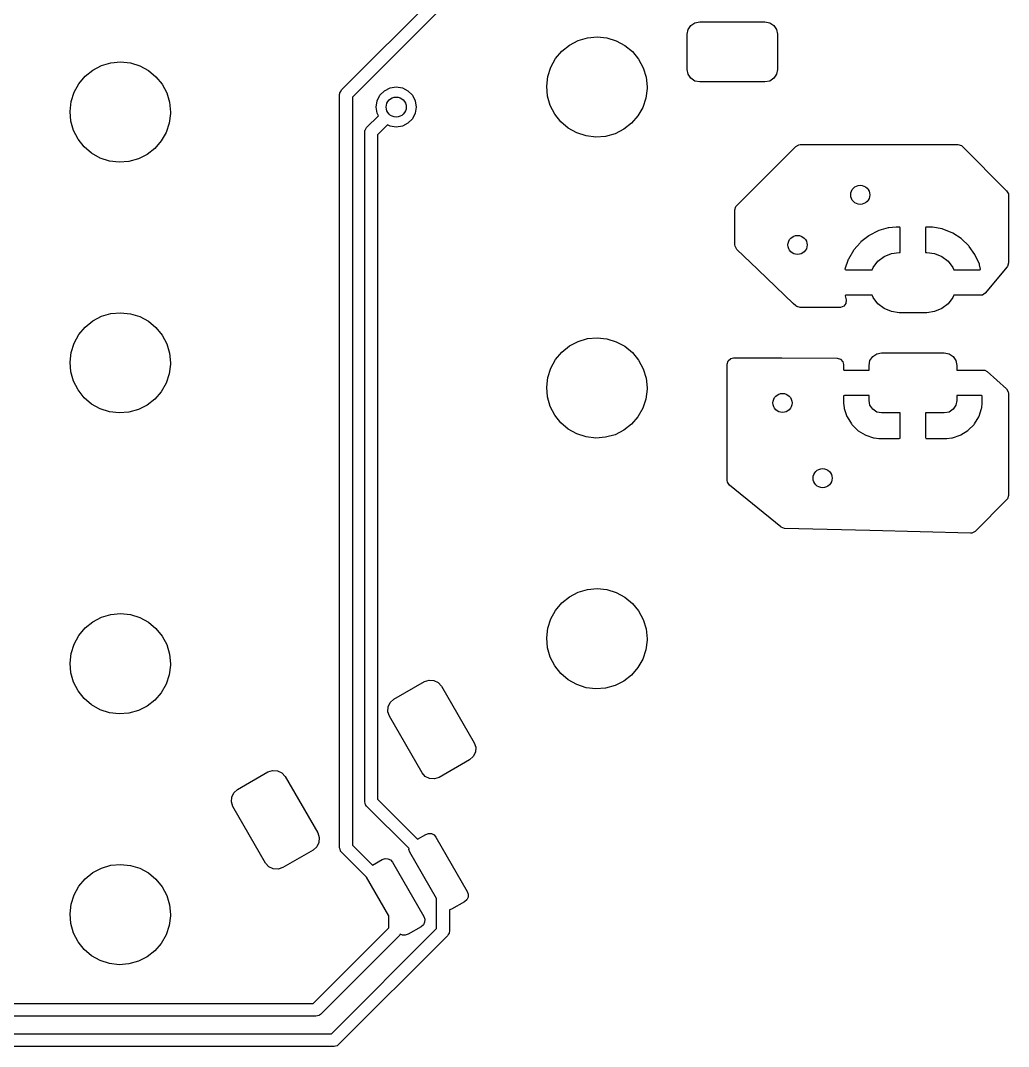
# Model space of a CAD drawing. Extents: x 4.53 to 6.58, y -4.04 to -1.97.
# Drawn here: x 5.808 to 6.583, y -3.883 to -3.078 of the extents above; entities that cross this region are included whole.
import ezdxf

# ---------------------------------------------------------------- set-up
doc = ezdxf.new("R2010")
doc.units = 0
doc.header["$MEASUREMENT"] = 0
doc.layers.add('BLACK', color=7, linetype='CONTINUOUS')

msp = doc.modelspace()

# ---------------------------------------------------------------- linework, layer by layer
at = {"layer": 'BLACK', "linetype": 'CONTINUOUS'}
for p, q in [((6.05946, -3.13229), (6.13369, -3.05806)), ((6.14076, -3.06513), (6.06799, -3.1379)), ((6.33146, -3.08482), (6.33359, -3.08162)), ((6.33359, -3.08162), (6.33678, -3.07949)), ((6.33678, -3.07949), (6.34055, -3.07874)), ((6.34055, -3.07874), (6.39173, -3.07874)), ((6.39173, -3.07874), (6.3955, -3.07949)), ((6.3955, -3.07949), (6.39869, -3.08162)), ((6.39869, -3.08162), (6.40083, -3.08482)), ((6.24509, -3.09342), (6.25247, -3.09125)), ((6.25247, -3.09125), (6.26012, -3.09055)), ((6.26012, -3.09055), (6.26776, -3.09136)), ((6.26776, -3.09136), (6.2751, -3.09363)), ((6.33071, -3.08858), (6.33146, -3.08482)), ((6.33071, -3.11614), (6.33071, -3.08858)), ((6.40083, -3.08482), (6.40157, -3.08858)), ((6.40157, -3.08858), (6.40157, -3.11614)), ((6.2323, -3.10179), (6.23828, -3.09698)), ((6.23828, -3.09698), (6.24509, -3.09342)), ((6.2751, -3.09363), (6.28186, -3.09728)), ((6.28186, -3.09728), (6.28778, -3.10218)), ((6.22366, -3.11441), (6.22736, -3.10768)), ((6.22736, -3.10768), (6.2323, -3.10179)), ((6.28778, -3.10218), (6.29263, -3.10813)), ((6.29263, -3.10813), (6.29624, -3.11492)), ((5.86427, -3.11666), (5.87108, -3.1131)), ((5.87108, -3.1131), (5.87845, -3.11093)), ((5.87845, -3.11093), (5.8861, -3.11024)), ((5.8861, -3.11024), (5.89374, -3.11104)), ((5.89374, -3.11104), (5.90108, -3.11331)), ((5.90108, -3.11331), (5.90784, -3.11697)), ((6.22133, -3.12174), (6.22366, -3.11441)), ((6.29624, -3.11492), (6.29846, -3.12227)), ((6.33146, -3.11991), (6.33071, -3.11614)), ((6.40157, -3.11614), (6.40083, -3.11991)), ((5.85334, -3.12736), (5.85828, -3.12148)), ((5.85828, -3.12148), (5.86427, -3.11666)), ((5.90784, -3.11697), (5.91376, -3.12186)), ((5.91376, -3.12186), (5.91862, -3.12782)), ((6.22048, -3.12937), (6.22133, -3.12174)), ((6.29846, -3.12227), (6.29921, -3.12992)), ((6.33359, -3.1231), (6.33146, -3.11991)), ((6.33678, -3.12524), (6.33359, -3.1231)), ((6.39869, -3.1231), (6.3955, -3.12524)), ((6.40083, -3.11991), (6.39869, -3.1231)), ((5.84964, -3.1341), (5.85334, -3.12736)), ((5.91862, -3.12782), (5.92223, -3.1346)), ((6.05887, -3.13337), (6.05946, -3.13229)), ((6.09311, -3.13293), (6.0975, -3.13069)), ((6.0975, -3.13069), (6.10236, -3.12992)), ((6.10236, -3.12992), (6.10723, -3.13069)), ((6.10723, -3.13069), (6.11162, -3.13293)), ((6.22112, -3.13703), (6.22048, -3.12937)), ((6.2992, -3.13102), (6.29823, -3.13864)), ((6.29921, -3.12992), (6.2992, -3.13102)), ((6.34055, -3.12598), (6.33678, -3.12524)), ((6.39173, -3.12598), (6.34055, -3.12598)), ((6.3955, -3.12524), (6.39173, -3.12598)), ((5.84732, -3.14142), (5.84964, -3.1341)), ((5.92223, -3.1346), (5.92445, -3.14196)), ((6.05799, -3.13583), (6.05812, -3.13495)), ((6.05799, -3.72709), (6.05799, -3.13583)), ((6.05811, -3.13476), (6.05816, -3.13466)), ((6.05812, -3.13495), (6.05811, -3.13476)), ((6.05816, -3.13466), (6.0582, -3.13441)), ((6.0582, -3.13441), (6.05887, -3.13337)), ((6.06799, -3.1379), (6.06799, -3.72502)), ((6.08661, -3.14567), (6.08738, -3.1408)), ((6.08738, -3.1408), (6.08962, -3.13641)), ((6.08962, -3.13641), (6.09311, -3.13293)), ((6.11162, -3.13293), (6.1151, -3.13641)), ((6.1151, -3.13641), (6.11734, -3.1408)), ((6.11734, -3.1408), (6.11811, -3.14567)), ((6.22324, -3.14441), (6.22112, -3.13703)), ((6.29823, -3.13864), (6.29581, -3.14593)), ((5.84646, -3.14906), (5.84732, -3.14142)), ((5.92445, -3.14196), (5.9252, -3.14961)), ((6.08738, -3.15054), (6.08661, -3.14567)), ((6.11811, -3.14567), (6.11734, -3.15054)), ((6.22675, -3.15125), (6.22324, -3.14441)), ((6.29581, -3.14593), (6.29201, -3.15262)), ((5.8471, -3.15671), (5.84646, -3.14906)), ((5.84922, -3.1641), (5.8471, -3.15671)), ((5.92518, -3.15071), (5.92422, -3.15833)), ((5.9252, -3.14961), (5.92518, -3.15071)), ((6.07914, -3.16182), (6.08841, -3.15255)), ((6.08841, -3.15255), (6.08738, -3.15054)), ((6.1151, -3.15493), (6.11162, -3.15841)), ((6.11734, -3.15054), (6.1151, -3.15493)), ((6.23152, -3.15727), (6.22675, -3.15125)), ((6.29201, -3.15262), (6.28699, -3.15843)), ((5.85273, -3.17093), (5.84922, -3.1641)), ((5.92422, -3.15833), (5.92179, -3.16562)), ((6.07768, -3.16535), (6.0778, -3.16447)), ((6.07779, -3.16429), (6.07785, -3.16419)), ((6.0778, -3.16447), (6.07779, -3.16429)), ((6.07785, -3.16419), (6.07788, -3.16393)), ((6.07788, -3.16393), (6.07855, -3.1629)), ((6.07855, -3.1629), (6.07914, -3.16182)), ((6.09548, -3.15962), (6.08768, -3.16743)), ((6.0975, -3.16065), (6.09548, -3.15962)), ((6.10236, -3.16142), (6.0975, -3.16065)), ((6.10723, -3.16065), (6.10236, -3.16142)), ((6.11162, -3.15841), (6.10723, -3.16065)), ((6.23737, -3.16225), (6.23152, -3.15727)), ((6.24408, -3.166), (6.23737, -3.16225)), ((6.28094, -3.16316), (6.27408, -3.16663)), ((6.28699, -3.15843), (6.28094, -3.16316)), ((5.85751, -3.17696), (5.85273, -3.17093)), ((5.918, -3.1723), (5.91298, -3.17812)), ((5.92179, -3.16562), (5.918, -3.1723)), ((6.07768, -3.69094), (6.07768, -3.16535)), ((6.08768, -3.16743), (6.08768, -3.68887)), ((6.25139, -3.16837), (6.24408, -3.166)), ((6.25902, -3.16928), (6.25139, -3.16837)), ((6.26668, -3.16869), (6.25902, -3.16928)), ((6.27408, -3.16663), (6.26668, -3.16869)), ((5.86336, -3.18193), (5.85751, -3.17696)), ((5.91298, -3.17812), (5.90692, -3.18285)), ((6.36956, -3.22296), (6.41587, -3.17665)), ((6.41587, -3.17665), (6.41832, -3.17531)), ((6.41832, -3.17531), (6.41938, -3.1752)), ((6.41938, -3.1752), (6.54322, -3.1752)), ((6.54322, -3.1752), (6.5459, -3.17598)), ((6.5459, -3.17598), (6.54673, -3.17665)), ((6.54673, -3.17665), (6.58141, -3.21133)), ((5.87007, -3.18568), (5.86336, -3.18193)), ((5.87737, -3.18806), (5.87007, -3.18568)), ((5.885, -3.18897), (5.87737, -3.18806)), ((5.89266, -3.18838), (5.885, -3.18897)), ((5.90006, -3.18631), (5.89266, -3.18838)), ((5.90692, -3.18285), (5.90006, -3.18631)), ((6.58141, -3.21133), (6.58275, -3.21379)), ((6.58275, -3.21379), (6.58286, -3.21484)), ((6.58286, -3.21484), (6.58286, -3.26806)), ((6.36811, -3.22646), (6.3689, -3.22378)), ((6.36811, -3.25379), (6.36811, -3.22646)), ((6.3689, -3.22378), (6.36956, -3.22296)), ((6.48056, -3.24289), (6.47358, -3.24648)), ((6.481, -3.24271), (6.48056, -3.24289)), ((6.48853, -3.2405), (6.481, -3.24271)), ((6.489, -3.24041), (6.48853, -3.2405)), ((6.49485, -3.23985), (6.489, -3.24041)), ((6.49509, -3.23984), (6.49485, -3.23985)), ((6.49734, -3.23984), (6.49509, -3.23984)), ((6.49764, -3.23991), (6.49734, -3.23984)), ((6.4977, -3.23996), (6.49764, -3.23991)), ((6.49787, -3.24056), (6.4977, -3.23996)), ((6.49787, -3.25984), (6.49787, -3.24056)), ((6.51794, -3.24007), (6.51787, -3.24038)), ((6.51787, -3.24038), (6.51787, -3.25984)), ((6.51799, -3.24002), (6.51794, -3.24007)), ((6.51859, -3.23984), (6.51799, -3.24002)), ((6.5227, -3.23984), (6.51859, -3.23984)), ((6.5228, -3.23985), (6.5227, -3.23984)), ((6.52315, -3.23989), (6.5228, -3.23985)), ((6.53091, -3.2414), (6.52315, -3.23989)), ((6.53137, -3.24154), (6.53091, -3.2414)), ((6.53865, -3.24447), (6.53137, -3.24154)), ((6.53907, -3.24469), (6.53865, -3.24447)), ((6.54566, -3.24895), (6.53907, -3.24469)), ((6.46667, -3.25191), (6.46153, -3.25784)), ((6.46701, -3.25159), (6.46667, -3.25191)), ((6.47319, -3.24673), (6.46701, -3.25159)), ((6.47358, -3.24648), (6.47319, -3.24673)), ((6.54603, -3.24924), (6.54566, -3.24895)), ((6.5517, -3.25467), (6.54603, -3.24924)), ((6.36825, -3.25494), (6.36811, -3.25379)), ((6.36964, -3.25737), (6.36825, -3.25494)), ((6.38582, -3.2729), (6.36964, -3.25737)), ((6.46125, -3.25822), (6.45732, -3.26502)), ((6.46153, -3.25784), (6.46125, -3.25822)), ((6.48524, -3.26301), (6.49093, -3.26065)), ((6.49093, -3.26065), (6.49705, -3.25984)), ((6.49705, -3.25984), (6.49787, -3.25984)), ((6.51787, -3.25984), (6.5187, -3.25984)), ((6.5187, -3.25984), (6.52481, -3.26065)), ((6.52481, -3.26065), (6.53051, -3.26301)), ((6.55201, -3.25502), (6.5517, -3.25467)), ((6.55655, -3.26143), (6.55201, -3.25502)), ((6.55679, -3.26184), (6.55655, -3.26143)), ((6.45713, -3.26545), (6.45455, -3.27286)), ((6.45732, -3.26502), (6.45713, -3.26545)), ((6.47659, -3.27165), (6.48034, -3.26676)), ((6.48034, -3.26676), (6.48524, -3.26301)), ((6.53051, -3.26301), (6.5354, -3.26676)), ((6.5354, -3.26676), (6.53916, -3.27165)), ((6.56004, -3.26898), (6.55679, -3.26184)), ((6.56019, -3.26943), (6.56004, -3.26898)), ((6.56103, -3.27294), (6.56019, -3.26943)), ((6.58286, -3.26806), (6.58208, -3.27074)), ((6.38633, -3.2734), (6.38582, -3.2729)), ((6.41385, -3.29982), (6.38633, -3.2734)), ((6.45455, -3.27286), (6.45454, -3.2729)), ((6.45454, -3.2729), (6.4546, -3.27331)), ((6.4546, -3.27331), (6.45513, -3.27346)), ((6.45513, -3.27346), (6.47584, -3.27346)), ((6.47584, -3.27346), (6.47659, -3.27165)), ((6.53916, -3.27165), (6.53991, -3.27346)), ((6.53991, -3.27346), (6.56045, -3.27346)), ((6.56045, -3.27346), (6.56098, -3.27331)), ((6.56098, -3.27331), (6.56103, -3.27294)), ((6.58171, -3.27123), (6.56468, -3.29168)), ((6.58208, -3.27074), (6.58171, -3.27123)), ((6.45477, -3.29362), (6.45471, -3.29399)), ((6.4553, -3.29346), (6.45477, -3.29362)), ((6.47584, -3.29346), (6.4553, -3.29346)), ((6.47659, -3.29528), (6.47584, -3.29346)), ((6.53991, -3.29346), (6.53916, -3.29528)), ((6.56087, -3.29346), (6.53991, -3.29346)), ((6.56235, -3.29324), (6.56087, -3.29346)), ((6.56468, -3.29168), (6.56235, -3.29324)), ((6.41588, -3.30177), (6.41385, -3.29982)), ((6.41664, -3.30236), (6.41588, -3.30177)), ((6.45531, -3.29982), (6.45368, -3.30209)), ((6.45471, -3.29399), (6.45544, -3.29703)), ((6.45544, -3.29703), (6.45531, -3.29982)), ((6.48034, -3.30017), (6.47659, -3.29528)), ((6.48524, -3.30392), (6.48034, -3.30017)), ((6.5354, -3.30017), (6.53051, -3.30392)), ((6.53916, -3.29528), (6.5354, -3.30017)), ((5.87108, -3.30995), (5.87845, -3.30778)), ((5.87845, -3.30778), (5.8861, -3.30709)), ((5.8861, -3.30709), (5.89374, -3.30789)), ((5.89374, -3.30789), (5.90108, -3.31016)), ((6.41932, -3.30315), (6.41664, -3.30236)), ((6.45062, -3.30315), (6.41932, -3.30315)), ((6.45109, -3.30313), (6.45062, -3.30315)), ((6.45368, -3.30209), (6.45109, -3.30313)), ((6.49093, -3.30628), (6.48524, -3.30392)), ((6.49705, -3.30709), (6.49093, -3.30628)), ((6.5187, -3.30709), (6.49705, -3.30709)), ((6.52481, -3.30628), (6.5187, -3.30709)), ((6.53051, -3.30392), (6.52481, -3.30628)), ((5.85828, -3.31833), (5.86427, -3.31351)), ((5.86427, -3.31351), (5.87108, -3.30995)), ((5.90108, -3.31016), (5.90784, -3.31382)), ((5.90784, -3.31382), (5.91376, -3.31872)), ((5.84964, -3.33095), (5.85334, -3.32421)), ((5.85334, -3.32421), (5.85828, -3.31833)), ((5.91376, -3.31872), (5.91862, -3.32467)), ((5.91862, -3.32467), (5.92223, -3.33145)), ((5.84732, -3.33827), (5.84964, -3.33095)), ((5.92223, -3.33145), (5.92445, -3.33881)), ((6.2323, -3.33801), (6.23828, -3.3332)), ((6.23828, -3.3332), (6.24509, -3.32964)), ((6.24509, -3.32964), (6.25247, -3.32747)), ((6.25247, -3.32747), (6.26012, -3.32677)), ((6.26012, -3.32677), (6.26776, -3.32758)), ((6.26776, -3.32758), (6.2751, -3.32985)), ((6.2751, -3.32985), (6.28186, -3.3335)), ((6.28186, -3.3335), (6.28778, -3.3384)), ((5.84646, -3.34591), (5.84732, -3.33827)), ((5.92445, -3.33881), (5.9252, -3.34646)), ((6.22736, -3.3439), (6.2323, -3.33801)), ((6.28778, -3.3384), (6.29263, -3.34435)), ((6.47417, -3.34466), (6.47631, -3.34147)), ((6.47631, -3.34147), (6.4795, -3.33933)), ((6.4795, -3.33933), (6.48327, -3.33858)), ((6.48327, -3.33858), (6.53248, -3.33858)), ((6.53248, -3.33858), (6.53625, -3.33933)), ((6.53625, -3.33933), (6.53944, -3.34147)), ((6.53944, -3.34147), (6.54157, -3.34466)), ((5.8471, -3.35356), (5.84646, -3.34591)), ((5.92518, -3.34756), (5.92422, -3.35518)), ((5.9252, -3.34646), (5.92518, -3.34756)), ((6.22366, -3.35063), (6.22736, -3.3439)), ((6.29263, -3.34435), (6.29624, -3.35114)), ((6.3622, -3.34749), (6.36299, -3.34481)), ((6.3622, -3.43859), (6.3622, -3.34749)), ((6.36299, -3.34481), (6.3651, -3.34298)), ((6.3651, -3.34298), (6.36718, -3.34253)), ((6.36718, -3.34253), (6.40487, -3.34262)), ((6.40487, -3.34262), (6.44848, -3.34271)), ((6.44848, -3.34271), (6.45116, -3.34351)), ((6.45116, -3.34351), (6.45298, -3.34562)), ((6.45298, -3.34562), (6.45343, -3.34768)), ((6.45343, -3.34768), (6.45343, -3.35149)), ((6.47343, -3.34843), (6.47417, -3.34466)), ((6.47343, -3.3522), (6.47343, -3.34843)), ((6.54157, -3.34466), (6.54232, -3.34843)), ((6.54232, -3.34843), (6.54232, -3.3522)), ((5.84922, -3.36095), (5.8471, -3.35356)), ((5.92422, -3.35518), (5.92179, -3.36247)), ((6.22048, -3.36559), (6.22133, -3.35796)), ((6.22133, -3.35796), (6.22366, -3.35063)), ((6.29624, -3.35114), (6.29846, -3.35849)), ((6.45343, -3.35149), (6.4536, -3.35209)), ((6.4536, -3.35209), (6.45366, -3.35214)), ((6.45366, -3.35214), (6.45396, -3.3522)), ((6.45396, -3.3522), (6.47343, -3.3522)), ((6.54232, -3.3522), (6.56232, -3.3522)), ((6.56232, -3.3522), (6.56232, -3.35223)), ((6.56232, -3.35223), (6.56431, -3.35223)), ((6.56431, -3.35223), (6.56623, -3.35331)), ((6.56623, -3.35331), (6.58122, -3.3668)), ((5.85273, -3.36778), (5.84922, -3.36095)), ((5.92179, -3.36247), (5.918, -3.36915)), ((6.22112, -3.37325), (6.22048, -3.36559)), ((6.29846, -3.35849), (6.29921, -3.36614)), ((6.29921, -3.36614), (6.2992, -3.36724)), ((5.85751, -3.37381), (5.85273, -3.36778)), ((5.86336, -3.37879), (5.85751, -3.37381)), ((5.918, -3.36915), (5.91298, -3.37497)), ((6.22324, -3.38063), (6.22112, -3.37325)), ((6.2992, -3.36724), (6.29823, -3.37486)), ((6.45349, -3.37244), (6.45343, -3.37274)), ((6.45343, -3.37274), (6.45343, -3.37784)), ((6.45354, -3.37238), (6.45349, -3.37244)), ((6.45414, -3.3722), (6.45354, -3.37238)), ((6.47343, -3.3722), (6.45414, -3.3722)), ((6.47343, -3.37598), (6.47343, -3.3722)), ((6.56179, -3.3722), (6.54232, -3.3722)), ((6.54232, -3.3722), (6.54232, -3.37598)), ((6.56209, -3.37227), (6.56179, -3.3722)), ((6.56215, -3.37232), (6.56209, -3.37227)), ((6.56232, -3.37292), (6.56215, -3.37232)), ((6.56232, -3.37784), (6.56232, -3.37292)), ((6.58122, -3.3668), (6.58269, -3.36918)), ((6.58269, -3.36918), (6.58286, -3.37049)), ((6.58286, -3.37049), (6.58286, -3.45051)), ((5.87007, -3.38253), (5.86336, -3.37879)), ((5.90692, -3.3797), (5.90006, -3.38316)), ((5.91298, -3.37497), (5.90692, -3.3797)), ((6.22675, -3.38747), (6.22324, -3.38063)), ((6.29581, -3.38216), (6.29201, -3.38884)), ((6.29823, -3.37486), (6.29581, -3.38216)), ((6.45343, -3.37784), (6.45344, -3.3781)), ((6.45344, -3.3781), (6.45383, -3.38186)), ((6.45383, -3.38186), (6.45394, -3.38239)), ((6.45394, -3.38239), (6.45597, -3.38846)), ((6.47417, -3.37975), (6.47343, -3.37598)), ((6.47631, -3.38294), (6.47417, -3.37975)), ((6.54157, -3.37975), (6.53944, -3.38294)), ((6.54232, -3.37598), (6.54157, -3.37975)), ((6.5598, -3.38841), (6.56182, -3.38233)), ((6.56182, -3.38233), (6.56193, -3.38181)), ((6.56193, -3.38181), (6.56231, -3.37809)), ((6.56231, -3.37809), (6.56232, -3.37784)), ((5.87737, -3.38491), (5.87007, -3.38253)), ((5.885, -3.38582), (5.87737, -3.38491)), ((5.89266, -3.38523), (5.885, -3.38582)), ((5.90006, -3.38316), (5.89266, -3.38523)), ((6.23152, -3.39349), (6.22675, -3.38747)), ((6.29201, -3.38884), (6.28699, -3.39465)), ((6.45597, -3.38846), (6.45621, -3.38897)), ((6.45621, -3.38897), (6.45957, -3.3944)), ((6.4795, -3.38508), (6.47631, -3.38294)), ((6.48327, -3.38583), (6.4795, -3.38508)), ((6.49787, -3.38583), (6.48327, -3.38583)), ((6.49787, -3.40529), (6.49787, -3.38583)), ((6.53248, -3.38583), (6.51787, -3.38583)), ((6.51787, -3.38583), (6.51787, -3.40511)), ((6.53625, -3.38508), (6.53248, -3.38583)), ((6.53944, -3.38294), (6.53625, -3.38508)), ((6.55621, -3.39436), (6.55956, -3.38893)), ((6.55956, -3.38893), (6.5598, -3.38841)), ((6.23737, -3.39847), (6.23152, -3.39349)), ((6.24408, -3.40222), (6.23737, -3.39847)), ((6.28699, -3.39465), (6.28094, -3.39938)), ((6.45957, -3.3944), (6.45993, -3.39485)), ((6.45993, -3.39485), (6.46444, -3.39936)), ((6.55135, -3.39933), (6.55586, -3.39481)), ((6.55586, -3.39481), (6.55621, -3.39436)), ((6.25139, -3.40459), (6.24408, -3.40222)), ((6.25902, -3.4055), (6.25139, -3.40459)), ((6.26668, -3.40491), (6.25902, -3.4055)), ((6.27408, -3.40285), (6.26668, -3.40491)), ((6.28094, -3.39938), (6.27408, -3.40285)), ((6.46444, -3.39936), (6.46489, -3.39971)), ((6.46489, -3.39971), (6.47032, -3.40306)), ((6.47032, -3.40306), (6.47084, -3.40331)), ((6.47084, -3.40331), (6.47692, -3.40532)), ((6.47692, -3.40532), (6.47744, -3.40543)), ((6.47744, -3.40543), (6.48116, -3.40581)), ((6.48116, -3.40581), (6.48141, -3.40583)), ((6.48141, -3.40583), (6.49716, -3.40583)), ((6.49716, -3.40583), (6.49776, -3.40565)), ((6.49776, -3.40565), (6.49781, -3.4056)), ((6.49781, -3.4056), (6.49787, -3.40529)), ((6.51787, -3.40511), (6.51805, -3.40571)), ((6.51805, -3.40571), (6.5181, -3.40576)), ((6.5181, -3.40576), (6.51841, -3.40583)), ((6.51841, -3.40583), (6.53433, -3.40583)), ((6.53433, -3.40583), (6.53459, -3.40581)), ((6.53459, -3.40581), (6.53835, -3.40542)), ((6.53835, -3.40542), (6.53888, -3.40531)), ((6.53888, -3.40531), (6.54495, -3.40328)), ((6.54495, -3.40328), (6.54547, -3.40304)), ((6.54547, -3.40304), (6.5509, -3.39968)), ((6.5509, -3.39968), (6.55135, -3.39933)), ((6.36245, -3.44013), (6.3622, -3.43859)), ((6.36402, -3.44243), (6.36245, -3.44013)), ((6.4042, -3.4753), (6.36402, -3.44243)), ((6.58141, -3.45402), (6.55663, -3.47881)), ((6.58208, -3.4532), (6.58141, -3.45402)), ((6.58286, -3.45051), (6.58208, -3.4532)), ((6.40455, -3.47556), (6.4042, -3.4753)), ((6.40721, -3.47642), (6.40455, -3.47556)), ((6.47402, -3.47818), (6.40721, -3.47642)), ((6.55299, -3.48026), (6.47402, -3.47818)), ((6.55663, -3.47881), (6.55417, -3.48015)), ((6.55417, -3.48015), (6.55299, -3.48026)), ((6.23828, -3.53005), (6.24509, -3.52649)), ((6.24509, -3.52649), (6.25247, -3.52432)), ((6.25247, -3.52432), (6.26012, -3.52362)), ((6.26012, -3.52362), (6.26776, -3.52443)), ((6.26776, -3.52443), (6.2751, -3.5267)), ((6.2751, -3.5267), (6.28186, -3.53035)), ((6.22736, -3.54075), (6.2323, -3.53486)), ((6.2323, -3.53486), (6.23828, -3.53005)), ((6.28186, -3.53035), (6.28778, -3.53525)), ((6.28778, -3.53525), (6.29263, -3.54121)), ((5.87845, -3.544), (5.8861, -3.54331)), ((5.8861, -3.54331), (5.89374, -3.54411)), ((6.22366, -3.54748), (6.22736, -3.54075)), ((6.29263, -3.54121), (6.29624, -3.54799)), ((5.85828, -3.55455), (5.86427, -3.54973)), ((5.86427, -3.54973), (5.87108, -3.54617)), ((5.87108, -3.54617), (5.87845, -3.544)), ((5.89374, -3.54411), (5.90108, -3.54638)), ((5.90108, -3.54638), (5.90784, -3.55004)), ((5.90784, -3.55004), (5.91376, -3.55494)), ((6.22133, -3.55481), (6.22366, -3.54748)), ((6.29624, -3.54799), (6.29846, -3.55535)), ((5.85334, -3.56043), (5.85828, -3.55455)), ((5.91376, -3.55494), (5.91862, -3.56089)), ((6.22048, -3.56244), (6.22133, -3.55481)), ((6.29846, -3.55535), (6.29921, -3.56299)), ((5.84732, -3.57449), (5.84964, -3.56717)), ((5.84964, -3.56717), (5.85334, -3.56043)), ((5.91862, -3.56089), (5.92223, -3.56767)), ((6.22112, -3.5701), (6.22048, -3.56244)), ((6.2992, -3.56409), (6.29823, -3.57171)), ((6.29921, -3.56299), (6.2992, -3.56409)), ((5.84646, -3.58213), (5.84732, -3.57449)), ((5.92223, -3.56767), (5.92445, -3.57503)), ((5.92445, -3.57503), (5.9252, -3.58268)), ((6.22324, -3.57749), (6.22112, -3.5701)), ((6.29823, -3.57171), (6.29581, -3.57901)), ((5.8471, -3.58978), (5.84646, -3.58213)), ((5.9252, -3.58268), (5.92518, -3.58378)), ((6.22675, -3.58432), (6.22324, -3.57749)), ((6.29581, -3.57901), (6.29201, -3.58569)), ((5.84922, -3.59717), (5.8471, -3.58978)), ((5.92422, -3.5914), (5.92179, -3.59869)), ((5.92518, -3.58378), (5.92422, -3.5914)), ((6.23152, -3.59034), (6.22675, -3.58432)), ((6.23737, -3.59532), (6.23152, -3.59034)), ((6.28699, -3.5915), (6.28094, -3.59623)), ((6.29201, -3.58569), (6.28699, -3.5915)), ((5.85273, -3.604), (5.84922, -3.59717)), ((5.92179, -3.59869), (5.918, -3.60537)), ((6.10062, -3.61049), (6.12449, -3.59671)), ((6.12449, -3.59671), (6.12812, -3.59547)), ((6.12812, -3.59547), (6.13196, -3.59572)), ((6.13196, -3.59572), (6.1354, -3.59742)), ((6.1354, -3.59742), (6.13793, -3.60031)), ((6.24408, -3.59907), (6.23737, -3.59532)), ((6.25139, -3.60144), (6.24408, -3.59907)), ((6.27408, -3.5997), (6.26668, -3.60176)), ((6.28094, -3.59623), (6.27408, -3.5997)), ((5.85751, -3.61003), (5.85273, -3.604)), ((5.918, -3.60537), (5.91298, -3.61119)), ((6.13793, -3.60031), (6.16352, -3.64463)), ((6.25902, -3.60235), (6.25139, -3.60144)), ((6.26668, -3.60176), (6.25902, -3.60235)), ((5.86336, -3.61501), (5.85751, -3.61003)), ((5.87007, -3.61875), (5.86336, -3.61501)), ((5.90692, -3.61592), (5.90006, -3.61938)), ((5.91298, -3.61119), (5.90692, -3.61592)), ((6.09603, -3.61646), (6.09773, -3.61302)), ((6.09773, -3.61302), (6.10062, -3.61049)), ((5.87737, -3.62113), (5.87007, -3.61875)), ((5.885, -3.62204), (5.87737, -3.62113)), ((5.89266, -3.62145), (5.885, -3.62204)), ((5.90006, -3.61938), (5.89266, -3.62145)), ((6.09578, -3.62029), (6.09603, -3.61646)), ((6.09702, -3.62393), (6.09578, -3.62029)), ((6.12261, -3.66826), (6.09702, -3.62393)), ((6.16352, -3.64463), (6.16476, -3.64827)), ((6.16281, -3.65555), (6.15992, -3.65808)), ((6.16451, -3.6521), (6.16281, -3.65555)), ((6.16476, -3.64827), (6.16451, -3.6521)), ((6.15992, -3.65808), (6.13605, -3.67186)), ((5.97788, -3.68135), (6.00174, -3.66757)), ((6.00174, -3.66757), (6.00538, -3.66634)), ((6.00538, -3.66634), (6.00921, -3.66659)), ((6.00921, -3.66659), (6.01266, -3.66829)), ((6.01266, -3.66829), (6.01519, -3.67118)), ((6.01519, -3.67118), (6.04078, -3.7155)), ((6.12514, -3.67114), (6.12261, -3.66826)), ((6.12858, -3.67284), (6.12514, -3.67114)), ((6.13605, -3.67186), (6.13242, -3.67309)), ((6.13242, -3.67309), (6.12858, -3.67284)), ((5.97304, -3.69116), (5.97329, -3.68733)), ((5.97329, -3.68733), (5.97499, -3.68388)), ((5.97499, -3.68388), (5.97788, -3.68135)), ((5.97427, -3.6948), (5.97304, -3.69116)), ((5.99986, -3.73912), (5.97427, -3.6948)), ((6.07802, -3.69213), (6.07768, -3.69094)), ((6.07828, -3.69333), (6.07802, -3.69213)), ((6.07844, -3.69354), (6.07828, -3.69333)), ((6.07847, -3.69365), (6.07844, -3.69354)), ((6.07861, -3.69377), (6.07847, -3.69365)), ((6.07914, -3.69448), (6.07861, -3.69377)), ((6.11242, -3.72776), (6.07914, -3.69448)), ((6.08768, -3.68887), (6.11909, -3.72029)), ((6.04078, -3.7155), (6.04201, -3.71914)), ((6.04201, -3.71914), (6.04176, -3.72297)), ((6.11909, -3.72029), (6.12551, -3.71659)), ((6.12551, -3.71659), (6.12769, -3.71585)), ((6.12769, -3.71585), (6.12999, -3.716)), ((6.12999, -3.716), (6.13206, -3.71702)), ((6.13206, -3.71702), (6.13358, -3.71875)), ((6.13358, -3.71875), (6.15818, -3.76137)), ((6.04006, -3.72641), (6.03718, -3.72894)), ((6.04176, -3.72297), (6.04006, -3.72641)), ((6.05834, -3.72827), (6.05799, -3.72709)), ((6.0586, -3.72947), (6.05834, -3.72827)), ((6.06799, -3.72502), (6.0837, -3.74072)), ((6.11238, -3.72838), (6.11242, -3.72776)), ((6.11312, -3.73056), (6.11238, -3.72838)), ((6.03718, -3.72894), (6.01331, -3.74272)), ((6.05875, -3.72968), (6.0586, -3.72947)), ((6.05878, -3.72979), (6.05875, -3.72968)), ((6.05892, -3.72991), (6.05878, -3.72979)), ((6.05946, -3.73062), (6.05892, -3.72991)), ((6.07899, -3.75016), (6.05946, -3.73062)), ((6.0837, -3.74072), (6.09141, -3.73627)), ((6.09141, -3.73627), (6.09359, -3.73553)), ((6.09359, -3.73553), (6.09589, -3.73568)), ((6.09589, -3.73568), (6.09796, -3.7367)), ((6.09796, -3.7367), (6.09948, -3.73843)), ((6.1341, -3.76691), (6.11312, -3.73056)), ((5.86427, -3.74658), (5.87108, -3.74302)), ((5.87108, -3.74302), (5.87845, -3.74085)), ((5.87845, -3.74085), (5.8861, -3.74016)), ((5.8861, -3.74016), (5.89374, -3.74096)), ((5.89374, -3.74096), (5.90108, -3.74323)), ((5.90108, -3.74323), (5.90784, -3.74689)), ((6.0024, -3.74201), (5.99986, -3.73912)), ((6.00584, -3.74371), (6.0024, -3.74201)), ((6.00967, -3.74396), (6.00584, -3.74371)), ((6.01331, -3.74272), (6.00967, -3.74396)), ((6.09948, -3.73843), (6.12409, -3.78105)), ((5.85334, -3.75728), (5.85828, -3.7514)), ((5.85828, -3.7514), (5.86427, -3.74658)), ((5.90784, -3.74689), (5.91376, -3.75179)), ((5.91376, -3.75179), (5.91862, -3.75774)), ((6.07902, -3.75024), (6.07899, -3.75016)), ((6.09655, -3.78061), (6.07902, -3.75024)), ((5.84964, -3.76402), (5.85334, -3.75728)), ((5.91862, -3.75774), (5.92223, -3.76452)), ((5.84732, -3.77134), (5.84964, -3.76402)), ((5.92223, -3.76452), (5.92445, -3.77188)), ((6.1341, -3.79054), (6.1341, -3.76691)), ((6.15775, -3.76792), (6.15602, -3.76944)), ((6.15877, -3.76585), (6.15775, -3.76792)), ((6.15818, -3.76137), (6.15892, -3.76355)), ((6.15892, -3.76355), (6.15877, -3.76585)), ((5.84646, -3.77898), (5.84732, -3.77134)), ((5.92445, -3.77188), (5.9252, -3.77953)), ((6.14579, -3.77534), (6.1441, -3.77591)), ((6.1441, -3.77591), (6.1441, -3.79261)), ((6.15602, -3.76944), (6.14579, -3.77534)), ((5.8471, -3.78663), (5.84646, -3.77898)), ((5.92518, -3.78063), (5.92422, -3.78825)), ((5.9252, -3.77953), (5.92518, -3.78063)), ((6.09655, -3.79008), (6.09655, -3.78061)), ((6.12409, -3.78105), (6.12483, -3.78324)), ((6.12483, -3.78324), (6.12468, -3.78553)), ((5.84922, -3.79402), (5.8471, -3.78663)), ((5.92422, -3.78825), (5.92179, -3.79554)), ((6.0373, -3.84933), (6.09655, -3.79008)), ((6.05155, -3.87309), (6.1341, -3.79054)), ((6.12192, -3.78912), (6.1117, -3.79503)), ((6.12366, -3.7876), (6.12192, -3.78912)), ((6.12468, -3.78553), (6.12366, -3.7876)), ((6.1441, -3.79261), (6.14398, -3.79349)), ((5.85273, -3.80085), (5.84922, -3.79402)), ((5.85751, -3.80688), (5.85273, -3.80085)), ((5.92179, -3.79554), (5.918, -3.80222)), ((6.10509, -3.79568), (6.04291, -3.85787)), ((6.14264, -3.79614), (6.05716, -3.88163)), ((6.10557, -3.7948), (6.10509, -3.79568)), ((6.10721, -3.79562), (6.10557, -3.7948)), ((6.10951, -3.79577), (6.10721, -3.79562)), ((6.1117, -3.79503), (6.10951, -3.79577)), ((6.14323, -3.79506), (6.14264, -3.79614)), ((6.1439, -3.79403), (6.14323, -3.79506)), ((6.14394, -3.79377), (6.1439, -3.79403)), ((6.14399, -3.79367), (6.14394, -3.79377)), ((6.14398, -3.79349), (6.14399, -3.79367)), ((5.86336, -3.81186), (5.85751, -3.80688)), ((5.91298, -3.80804), (5.90692, -3.81277)), ((5.918, -3.80222), (5.91298, -3.80804)), ((5.87007, -3.8156), (5.86336, -3.81186)), ((5.87737, -3.81798), (5.87007, -3.8156)), ((5.90006, -3.81623), (5.89266, -3.8183)), ((5.90692, -3.81277), (5.90006, -3.81623)), ((5.885, -3.81889), (5.87737, -3.81798)), ((5.89266, -3.8183), (5.885, -3.81889)), ((5.4064, -3.84933), (6.0373, -3.84933)), ((6.03937, -3.85933), (5.40433, -3.85933)), ((6.04055, -3.85898), (6.03937, -3.85933)), ((6.04176, -3.85872), (6.04055, -3.85898)), ((6.04196, -3.85857), (6.04176, -3.85872)), ((6.04207, -3.85854), (6.04196, -3.85857)), ((6.04219, -3.8584), (6.04207, -3.85854)), ((6.04291, -3.85787), (6.04219, -3.8584)), ((5.39884, -3.87309), (6.05155, -3.87309)), ((6.05716, -3.88163), (6.05644, -3.88216)), ((6.05362, -3.88309), (5.3987, -3.88309)), ((6.0548, -3.88274), (6.05362, -3.88309)), ((6.05601, -3.88249), (6.0548, -3.88274)), ((6.05622, -3.88233), (6.05601, -3.88249)), ((6.05632, -3.8823), (6.05622, -3.88233)), ((6.05644, -3.88216), (6.05632, -3.8823))]:
    msp.add_line(p, q, dxfattribs=at)
at = {"layer": 'BLACK'}
for centre, radius in [((6.10236, -3.14567), 0.00787), ((6.46654, -3.21457), 0.0075), ((6.41732, -3.25394), 0.0075), ((6.40551, -3.37795), 0.0075), ((6.43701, -3.43701), 0.0075)]:
    msp.add_circle(centre, radius, dxfattribs=at)

doc.saveas('drawing.dxf')
